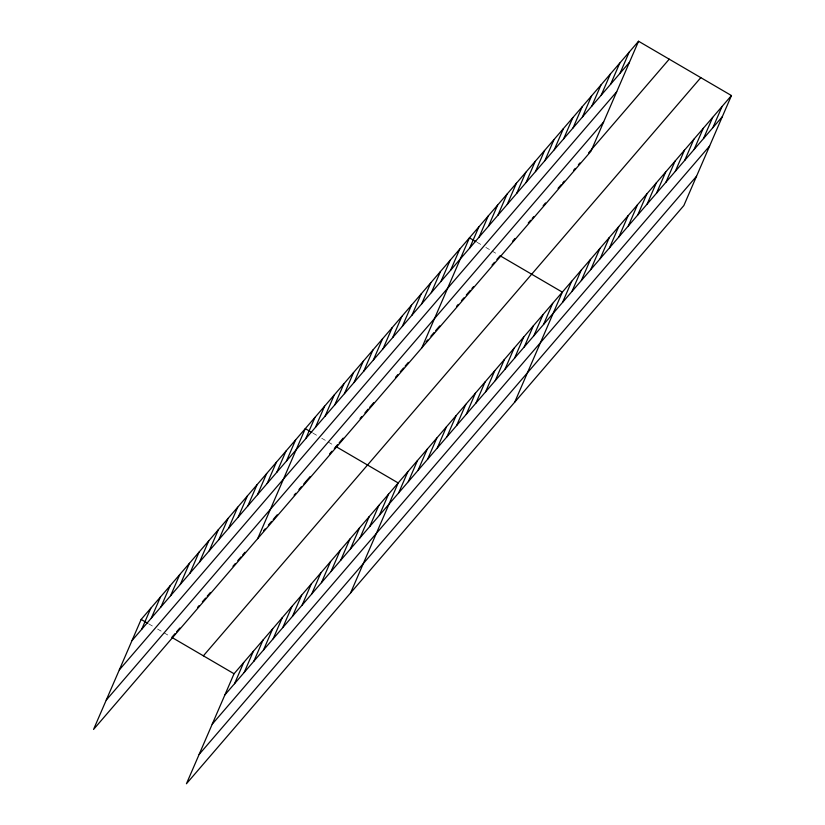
<?xml version="1.0" encoding="UTF-8"?>
<svg xmlns="http://www.w3.org/2000/svg" width="825" height="825" viewBox="0 0 825 825"><rect width="100%" height="100%" fill="white"/><g stroke="black" fill="none" stroke-linecap="round" stroke-linejoin="round"><path stroke-width="0.62" stroke-dasharray="4.12 3.09" d="M477.108 242.313L482.584 245.52M485.863 247.438L497.908 254.471M312.964 433.115L318.429 436.322M321.719 438.24L327.195 441.437M328.288 442.076L333.764 445.283M148.809 623.917L154.285 627.124M157.575 629.042L163.041 632.239M164.144 632.878L169.61 636.085"/><path stroke-width="1.24" d="M638.56 41.25L141.147 619.441L93.545 729.444L590.958 151.253L638.56 41.25L731.455 95.556L683.853 205.559L186.44 783.75L234.042 673.747L731.455 95.556M141.653 629.372L150.81 608.211M151.305 618.152L160.463 596.991M160.958 606.932L170.115 585.771M170.62 595.702L179.778 574.54M180.273 584.482L189.43 563.32M189.925 573.262L199.083 552.1M199.578 562.031L208.735 540.87M209.241 550.811L218.398 529.65M218.893 539.591L228.051 518.43M228.546 528.361L237.703 507.2M238.208 517.141L247.366 495.98M247.861 505.911L257.018 484.749M257.513 494.691L266.671 473.529M267.176 483.471L276.334 462.309M276.829 472.24L285.986 451.079M286.481 461.02L295.639 439.859M257.699 538.632L305.302 428.639L311.86 432.475M305.797 438.57L314.954 417.409M315.449 427.35L324.607 406.189M325.102 416.13L334.259 394.969M334.764 404.9L343.922 383.738M344.417 393.68L353.574 372.518M354.069 382.46L363.227 361.298M363.732 371.229L372.89 350.068M373.385 360.009L382.542 338.848M234.537 683.688L243.695 662.527M383.037 348.779L392.195 327.628M244.19 672.468L253.347 651.307M392.7 337.559L401.858 316.398M253.852 661.238L263.01 640.076M402.353 326.339L411.51 305.178M263.505 650.018L272.662 628.856M412.005 315.109L421.162 293.948M273.157 638.787L282.315 617.626M421.668 303.889L430.825 282.728M282.81 627.567L291.968 606.406M431.32 292.669L440.478 271.507M292.473 616.347L301.63 595.186M440.973 281.438L450.13 260.277M302.125 605.117L311.283 583.956M450.625 270.218L459.783 249.057M311.778 593.897L320.935 572.736M421.843 347.83L469.446 237.837L476.015 241.673M321.441 582.677L330.598 561.516M469.683 248.078L478.84 226.916M331.093 571.447L340.251 550.285M479.077 237.157L488.235 215.995M340.746 560.227L349.903 539.065M488.472 226.236L497.63 205.074M350.408 549.007L359.566 527.845M497.867 215.315L507.024 194.153M360.061 537.776L369.218 516.615M507.262 204.383L516.419 183.222M369.713 526.556L378.871 505.395M516.656 193.463L525.814 172.301M379.376 515.336L388.534 494.175M526.051 182.542L535.208 161.38M350.584 592.948L398.186 482.945L335.95 446.562M535.446 171.621L544.603 150.459M398.681 492.886L407.839 471.725M544.851 160.7L554.008 139.538M408.334 481.656L417.491 460.505M554.245 149.779L563.403 128.618M417.997 470.436L427.154 449.274M563.64 138.858L572.798 117.697M427.649 459.216L436.807 438.054M573.035 127.937L582.192 106.776M437.302 447.985L446.459 426.824M582.429 117.016L591.587 95.855M446.964 436.765L456.122 415.604M591.824 106.095L600.982 84.934M456.617 425.545L465.774 404.384M601.219 95.174L610.376 74.013M466.269 414.315L475.427 393.154M610.613 84.253L619.771 63.092M475.932 403.095L485.09 381.934M620.008 73.332L629.166 52.171M485.585 391.875L494.742 370.714M495.237 380.645L504.395 359.483M504.9 369.425L514.058 348.263M514.553 358.205L523.71 337.043M524.205 346.974L533.363 325.813M533.857 335.754L543.015 314.593M543.52 324.534L552.678 303.373M514.728 402.146L562.33 292.143L500.094 255.76L496.877 259.493M562.567 302.383L571.725 281.222M571.962 291.462L581.12 270.301M581.357 280.541L590.514 259.38M590.752 269.62L599.909 248.459M600.157 258.699L609.304 237.538M609.551 247.778L618.709 226.617M618.946 236.858L628.103 215.696M628.341 225.937L637.498 204.775M637.735 215.016L646.893 193.854M647.13 204.095L656.288 182.933M656.525 193.174L665.682 172.013M665.919 182.253L675.077 161.092M675.314 171.332L684.472 150.171M684.709 160.411L693.866 139.25M694.103 149.49L703.261 128.329M703.498 138.569L712.656 117.408M712.903 127.648L722.061 106.487M131.99 640.602L629.403 62.411M119.305 669.921L616.718 91.73M106.239 700.126L603.653 121.935M175.024 633.621L171.806 637.364L234.042 673.747M176.632 631.754L179.85 628.011M197.557 607.427L199.165 605.56M202.383 601.817L205.6 598.073M207.209 596.207L210.427 592.463M232.959 566.28L235.373 563.475M237.786 560.67L241.003 556.927M242.612 555.05L245.025 552.245M263.536 530.733L265.145 528.866M268.362 525.123L271.58 521.379M273.188 519.513L277.21 514.831M294.113 495.196L295.721 493.319M298.939 489.586L301.352 486.781M303.765 483.976L310.2 476.489M329.515 454.039L331.928 451.234M334.342 448.429L337.559 444.685M339.168 442.819L343.19 438.137M360.092 418.502L361.701 416.625M364.918 412.892L368.136 409.148M369.744 407.272L373.766 402.6M395.495 377.345L397.908 374.54M400.321 371.735L403.538 367.991M405.147 366.125L408.365 362.381M426.071 341.808L427.68 339.931M430.897 336.198L434.115 332.454M435.724 330.577L439.746 325.906M456.648 306.261L458.257 304.394M461.474 300.651L463.887 297.846M466.3 295.041L470.322 290.359M471.931 288.492L473.54 286.626M492.051 265.114L494.464 262.309M512.624 241.199L514.975 238.466M528.278 222.998L530.63 220.265M532.197 218.439L533.765 216.624M543.159 205.703L545.511 202.971M558.04 188.409L561.165 184.769M562.732 182.944L564.3 181.129M573.695 170.208L575.262 168.382M578.397 164.742L579.954 162.927M588.576 152.914L669.219 59.173M203.383 655.823L700.796 77.643M224.885 694.908L722.298 116.717M212.19 724.226L709.603 146.035M199.124 754.432L696.537 176.241M141.147 619.441L147.716 623.277"/></g></svg>
